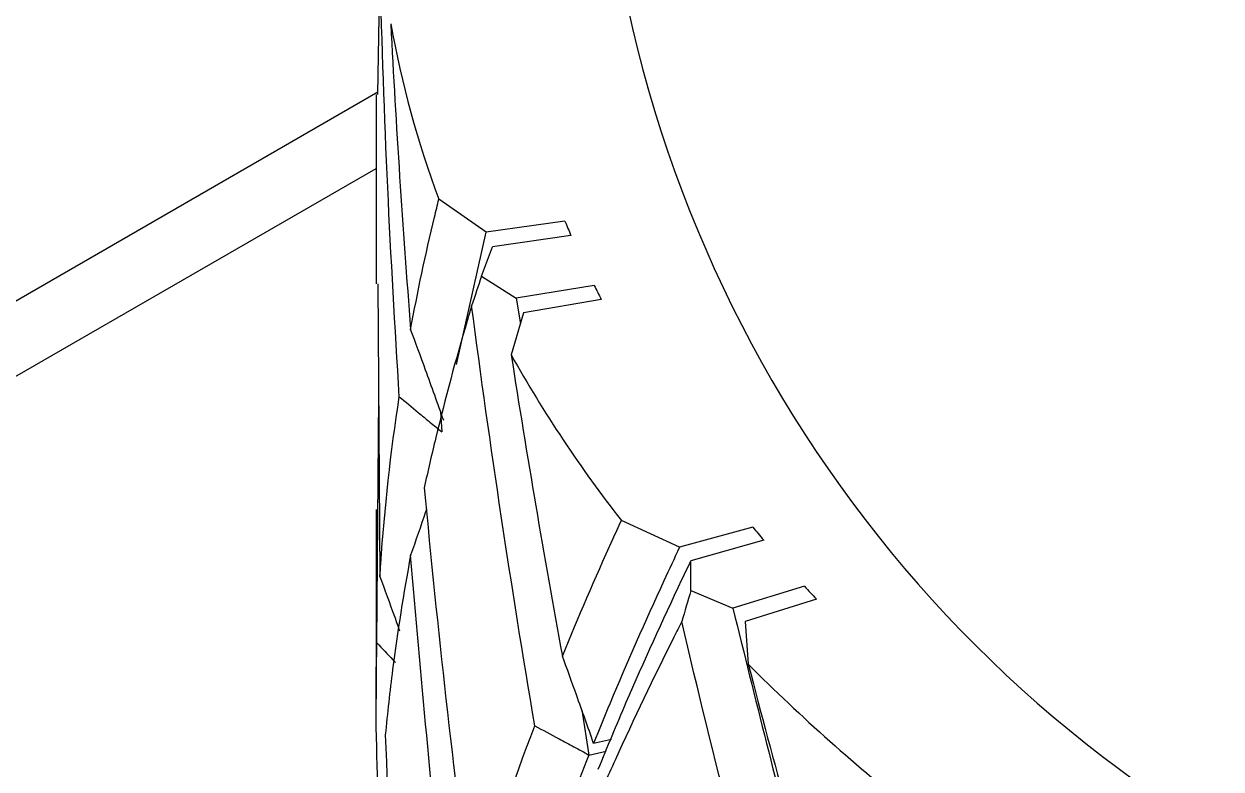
# Model space of a CAD drawing. Extents: x 0 to 10.8, y -11.1 to 0.
# Drawn here: x 4.4711 to 4.5234, y -5.0058 to -4.9732 of the extents above; entities that cross this region are included whole.
import ezdxf

# ---------------------------------------------------------------- set-up
doc = ezdxf.new("R2010")
doc.units = 0
doc.header["$LTSCALE"] = 0.5
doc.header["$MEASUREMENT"] = 0
for name, color, linetype in [('Dimension', 10, 'CONTINUOUS'), ('Housing', 150, 'CONTINUOUS'), ('Mounting', 4, 'CONTINUOUS')]:
    doc.layers.add(name, color=color, linetype=linetype)

msp = doc.modelspace()

# ---------------------------------------------------------------- linework, layer by layer
at = {"layer": 'Dimension', "transparency": 16777216}
msp.add_open_spline([(4.295788687800496, -4.453301352101676), (5.645067267058266, -4.366282299263275), (6.244345846315582, -5.578301352101789), (6.843624425573125, -6.790320404940189), (8.192903004830669, -6.703301352101676)], degree=3, dxfattribs=at)
at = {"layer": 'Housing', "transparency": 16777216}
for p, q in [((4.486553167819466, -4.976178544587867), (4.128776479165936, -5.182667639551823)), ((4.129202916733902, -5.185706834560449), (4.486474867769402, -4.979509046485362))]:
    msp.add_line(p, q, dxfattribs=at)
at = {"layer": 'Mounting', "lineweight": 25, "transparency": 16777216}
for p, q in [((4.486551396983714, -4.976282647940252), (4.486642749094244, -4.970912267420999)), ((4.486474867769175, -4.976283277343384), (4.486474867769175, -4.984552848375188)), ((4.491284854536389, -4.982295294568701), (4.489215933418564, -4.980853013025069)), ((4.4947241776797, -4.981818391398292), (4.491284846990538, -4.98229527622226)), ((4.489980831508092, -4.988079726985518), (4.491284854288097, -4.982295296034636)), ((4.494987915516049, -4.982439383512826), (4.491556524658108, -4.982934962228967)), ((4.491079029635785, -4.984213386687145), (4.491556525760643, -4.982934966509958)), ((4.486551396329105, -4.98455221896171), (4.486642751332511, -4.997325878771051)), ((4.491079029635785, -4.984213386687145), (4.492599819168845, -4.985182707804427)), ((4.49600072384078, -4.98462144569902), (4.492599821921885, -4.985182711830134)), ((4.492599819672478, -4.985182711443599), (4.492776945490732, -4.986297051977658)), ((4.496310173398797, -4.985235366951827), (4.492918583443497, -4.985815114778575)), ((4.492918577262117, -4.985815096194642), (4.492376026730653, -4.987661330010894)), ((4.4865097625202, -5.000248463733612), (4.486586704663296, -4.989489186098183)), ((4.489291911294004, -4.990150665826548), (4.489339982031197, -4.991023436553405)), ((4.486474867769175, -4.994425818328011), (4.486474867769175, -5.002695446471364)), ((4.499733807153007, -4.996064424504141), (4.497190655426721, -4.994901982249075)), ((4.502926214900071, -4.99518513851865), (4.499733793164523, -4.996064407464303)), ((4.503407841378475, -4.995760905367547), (4.5002299186242, -4.99665750672176)), ((4.500223285753236, -4.99796530061343), (4.500229921244681, -4.996657510776913)), ((4.500223285753236, -4.99796530061343), (4.502059946139298, -4.998730912381404)), ((4.505184392858155, -4.997773722077852), (4.502059950281819, -4.998730915988745)), ((4.505708185557978, -4.998337086037111), (4.502599507687819, -4.999311240107033)), ((4.502599494948754, -4.999311222671167), (4.502733726422321, -5.001182231402822)), ((4.495460084946444, -5.003177318705525), (4.495773779975934, -5.005150848541632)), ((4.496758997889856, -5.004468708147783), (4.495976980357455, -5.00464200322989)), ((4.495773810304399, -5.005150830440812), (4.496529234805166, -5.004985782324411))]:
    msp.add_line(p, q, dxfattribs=at)
for centre, radius, start, end in [((4.552345824888562, -4.960671211454496), 0.05612230641478438, 185.4246401014874, 245.8955008561301), ((4.530349359694128, -4.965449203032904), 0.04392307022190279, 190.1541492756836, 200.5301212156881), ((4.537201483376748, -4.9641446109909), 0.04600743432498333, 202.5910144205864, 203.43123694149), ((4.53962540130351, -4.96301719606879), 0.0486811676711414, 206.3459942296117, 207.1551626304776), ((4.542581365464002, -4.959498643844142), 0.05756485822276833, 209.2902473567671, 217.953120123143), ((4.55176844529683, -4.954818146746959), 0.06336448133470898, 219.5729567515222, 220.251715243444), ((4.555386331958744, -4.95162320086672), 0.06819168055940018, 222.5922515429404, 223.2385872911518), ((4.560849973291852, -4.943173506155802), 0.08211279023618029, 224.9469491811441, 231.7823725915435)]:
    msp.add_arc(centre, radius, start, end, dxfattribs=at)
for points, knots in [([(4.487486259584784, -4.989486793710228), (4.487304037701506, -4.986441795068288), (4.486933798832979, -4.980254959379295), (4.486740772555549, -4.974058817634443), (4.486642748760914, -4.970912254728773)], [0, 0, 0, 0, 0.4921738340985224, 0.9999999999999999, 0.9999999999999999, 0.9999999999999999, 0.9999999999999999]), ([(4.48798304269576, -4.986544860671245), (4.488285339006097, -4.984913332106771), (4.488633227127593, -4.983276278857431), (4.48908832144707, -4.981372973846874), (4.48915156923681, -4.981113050279703), (4.489215933038395, -4.980853014561092)], [0.001208963695116869, 0.001208963695116869, 0.001208963695116869, 0.001208963695116869, 0.001503074287481282, 0.001503074287481282, 0.001549572798624519, 0.001549572798624519, 0.001549572798624519, 0.001549572798624519]), ([(4.490648953798427, -4.985514275145704), (4.49058322557039, -4.985731824248774), (4.490518259464807, -4.98594925934907), (4.489948975013476, -4.98787640110055), (4.489491059338889, -4.989579300423259), (4.488904448913445, -4.992007817536603), (4.488736812280649, -4.992737395459642), (4.488578043475627, -4.993466176944082)], [0.005083892301324371, 0.005083892301324371, 0.005083892301324371, 0.005083892301324371, 0.005122606385453742, 0.005122606385453742, 0.005427180575689143, 0.005427180575689143, 0.005558214953685099, 0.005558214953685099, 0.005558214953685099, 0.005558214953685099]), ([(4.489427913552845, -4.990532383957031), (4.489297382851873, -4.990163644650067), (4.489166094075699, -4.989795151752844), (4.489034044353502, -4.989426909566077), (4.488901994629941, -4.989058667374081), (4.488769183598833, -4.988690674884538), (4.488635608423465, -4.988322936434031), (4.488420081242111, -4.987729580433268), (4.488202564110452, -4.98713688208295), (4.487983042695305, -4.986544860672836)], [0, 0, 0, 0, 3.692449215761769e-05, 3.692449215761769e-05, 3.692449215761769e-05, 7.384898518655857e-05, 7.384898518655857e-05, 7.384898518655857e-05, 0.0001334277934832237, 0.0001334277934832237, 0.0001334277934832237, 0.0001334277934832237]), ([(4.486642749764542, -4.997325875617832), (4.486653677379536, -4.997150955571158), (4.486665138253557, -4.99697601710011), (4.486843865596029, -4.994368898551159), (4.487113705655247, -4.991932754119205), (4.487486299972716, -4.989486823251127)], [0.001726681020851289, 0.001726681020851289, 0.001726681020851289, 0.001726681020851289, 0.001758512829247781, 0.001758512829247781, 0.002201016585362804, 0.002201016585362804, 0.002201016585362804, 0.002201016585362804]), ([(4.487486299972488, -4.989486823251696), (4.487761121025869, -4.989717223278433), (4.488036884446501, -4.98994724921323), (4.488313586100503, -4.990176897029244), (4.488483940988772, -4.990318282624344), (4.488654651976049, -4.990459525289339), (4.488825718089174, -4.990600624087449), (4.488996785647942, -4.990741724078077), (4.489168208700448, -4.990882680497577), (4.489339986265804, -4.991023492411614)], [0, 0, 0, 0, 3.692454476569197e-05, 3.692454476569197e-05, 3.692454476569197e-05, 5.965757049893183e-05, 5.965757049893183e-05, 5.965757049893183e-05, 8.239078838353378e-05, 8.239078838353378e-05, 8.239078838353378e-05, 8.239078838353378e-05]), ([(4.488681378147703, -4.994385116920967), (4.488666116363675, -4.994429984029068), (4.488650844575886, -4.994474849652306), (4.488635562780246, -4.994519713784996), (4.488420052096444, -4.995152407754915), (4.488202550224514, -4.995784807761197), (4.487983045920373, -4.996416897604945)], [6.962477545138982e-05, 6.962477545138982e-05, 6.962477545138982e-05, 6.962477545138982e-05, 7.384898531216663e-05, 7.384898531216663e-05, 7.384898531216663e-05, 0.0001334208711571297, 0.0001334208711571297, 0.0001334208711571297, 0.0001334208711571297]), ([(4.494611262356557, -5.000825141676444), (4.495303815651141, -4.999133250230614), (4.496039906035776, -4.997430426169785), (4.496941395150998, -4.995444809938988), (4.497065506548324, -4.99517351828132), (4.497190654687529, -4.994901983853026)], [0.001208963695116868, 0.001208963695116868, 0.001208963695116868, 0.001208963695116868, 0.001503074287481287, 0.001503074287481287, 0.001549572798624525, 0.001549572798624525, 0.001549572798624525, 0.001549572798624525]), ([(4.499733806619361, -4.996064426017824), (4.499502215896655, -4.996554021235227), (4.499273829438607, -4.997042763495983), (4.498219809190232, -4.999327354022796), (4.497435438901675, -5.001111055956756), (4.496451960364539, -5.00347045773799), (4.496211974061907, -5.004056880695998), (4.495977003947246, -5.004642071190915)], [0.001172730824359649, 0.001172730824359649, 0.001172730824359649, 0.001172730824359649, 0.001255462206260106, 0.001255462206260106, 0.001560036396495508, 0.001560036396495508, 0.001661073516207041, 0.001661073516207041, 0.001661073516207041, 0.001661073516207041]), ([(4.487983045920373, -4.996416897605059), (4.487673564416127, -4.99808680762419), (4.487411111521396, -4.999754199171832), (4.487073613324355, -5.002371205245709), (4.486966485674202, -5.003322041289152), (4.48687502735288, -5.004271977515941)], [0.004433607830142828, 0.004433607830142828, 0.004433607830142828, 0.004433607830142828, 0.004734635524149218, 0.004734635524149218, 0.004906805992855915, 0.004906805992855915, 0.004906805992855915, 0.004906805992855915]), ([(4.489793790953172, -5.014910439200378), (4.489687763646998, -5.013993183136222), (4.488976708981454, -5.007841756423943), (4.488439852956617, -5.001669118476968), (4.487983049002196, -4.996416899459405)], [0, 0, 0, 0, 0.1491127354769811, 1, 1, 1, 1]), ([(4.496182654657787, -5.005765749412831), (4.496576586482206, -5.004795576371919), (4.496983999444865, -5.003822649820393), (4.498170516827031, -5.001070296739783), (4.498980613900585, -4.999283996008046), (4.499965008849586, -4.997209992274577), (4.500096957089681, -4.996933891376386), (4.500229920440233, -4.996657512448962)], [0.005047594040414501, 0.005047594040414501, 0.005047594040414501, 0.005047594040414501, 0.005214926679320327, 0.005214926679320327, 0.005519500869555729, 0.005519500869555729, 0.00556622287063773, 0.00556622287063773, 0.00556622287063773, 0.00556622287063773]), ([(4.487514647104035, -4.999737528862283), (4.487444055823744, -4.999539440248043), (4.487157218873108, -4.998734537236089), (4.486863889817187, -4.997931376510508), (4.486642749764542, -4.997325875618174)], [0, 0, 0, 0, 0.2461024636014401, 1, 1, 1, 1]), ([(4.502059949636987, -4.998730916186275), (4.50303640266543, -5.002673596463069), (4.50465054715778, -5.009191120059199), (4.506445806553529, -5.015646875398545), (4.507155050117262, -5.018197316261819)], [0, 0, 0, 0, 0.6049353283685454, 1, 1, 1, 1]), ([(4.499826568325261, -4.999316360282592), (4.499711275805566, -4.999544892888991), (4.499596685461711, -4.999773222645672), (4.49858685627396, -5.001796177722838), (4.497734391766699, -5.003578584865636), (4.49657879108895, -5.006112811305741), (4.496239374160496, -5.006873154898074), (4.495908237112417, -5.007631661608059)], [0.005083892301324363, 0.005083892301324363, 0.005083892301324363, 0.005083892301324363, 0.005122606385453729, 0.005122606385453729, 0.00542718057568913, 0.00542718057568913, 0.005558214953685094, 0.005558214953685094, 0.005558214953685094, 0.005558214953685094]), ([(4.486642751894806, -5.008066133204693), (4.486617165744747, -5.007656562560612), (4.486594505474841, -5.007247134289457), (4.486468781441317, -5.004639542878294), (4.486447153378549, -5.002444513465093), (4.486509763804861, -5.000248467589472)], [0.002378381747722563, 0.002378381747722563, 0.002378381747722563, 0.002378381747722563, 0.002452851256914866, 0.002452851256914866, 0.002852802666629419, 0.002852802666629419, 0.002852802666629419, 0.002852802666629419]), ([(4.48650976176873, -5.00024846542965), (4.486741357727396, -5.000494185956086), (4.486973958595627, -5.000739591781723), (4.487207560989191, -5.000984678631937), (4.487245563292618, -5.001024549220347), (4.487283592121003, -5.00106441138837), (4.487321647459339, -5.001104265117704)], [0, 0, 0, 0, 3.692454477463288e-05, 3.692454477463288e-05, 3.692454477463288e-05, 4.293139474705798e-05, 4.293139474705798e-05, 4.293139474705798e-05, 4.293139474705798e-05]), ([(4.495976979754687, -5.004642131441926), (4.495853599835755, -5.004288798259267), (4.495729503370512, -5.003935800959482), (4.495604687646164, -5.003583144182187), (4.495479871919997, -5.003230487399833), (4.495354336592754, -5.002878170174711), (4.495228078983018, -5.002526197178042), (4.495024358892579, -5.001958279166274), (4.494818757866142, -5.001391253672523), (4.494611262355875, -5.000825141678092)], [0, 0, 0, 0, 3.692449215762077e-05, 3.692449215762077e-05, 3.692449215762077e-05, 7.384898518656184e-05, 7.384898518656184e-05, 7.384898518656184e-05, 0.0001334277934832237, 0.0001334277934832237, 0.0001334277934832237, 0.0001334277934832237]), ([(4.490648954051494, -5.011927893986638), (4.490702994881758, -5.011749031954594), (4.490757552068999, -5.011570087812345), (4.491578212527656, -5.008902331025297), (4.492443594923088, -5.006397306535575), (4.493407176105165, -5.003870302706673)], [0.001726681020851293, 0.001726681020851293, 0.001726681020851293, 0.001726681020851293, 0.001758512829247844, 0.001758512829247844, 0.002201016585362862, 0.002201016585362862, 0.002201016585362862, 0.002201016585362862]), ([(4.493407176104938, -5.003870302707242), (4.493758970417275, -5.004062682606332), (4.494111551928881, -5.004254583471436), (4.494464915145045, -5.004446001859776), (4.494682467697658, -5.004563851022112), (4.494900317149586, -5.004681517633458), (4.49511846221003, -5.004799000894309), (4.495336609114474, -5.004916485148158), (4.495555052094005, -5.005033786296678), (4.495773789852137, -5.005150903543665)], [0, 0, 0, 0, 3.6924544765692e-05, 3.6924544765692e-05, 3.6924544765692e-05, 5.965757049893064e-05, 5.965757049893064e-05, 5.965757049893064e-05, 8.239078838353152e-05, 8.239078838353152e-05, 8.239078838353152e-05, 8.239078838353152e-05]), ([(4.495773838337527, -5.005150896945452), (4.494674123582854, -5.007920722021311), (4.493687187915384, -5.010663310100597), (4.492553745462601, -5.014201851596795), (4.49230268376914, -5.015016032893584), (4.492061978106904, -5.015828606380296)], [0.001690375394320819, 0.001690375394320819, 0.001690375394320819, 0.001690375394320819, 0.002169184776966312, 0.002169184776966312, 0.002312689258086296, 0.002312689258086296, 0.002312689258086296, 0.002312689258086296])]:
    msp.add_open_spline(points, degree=3, knots=knots, dxfattribs=at)
for points in [[(4.487114256337009, -4.973192714833317), (4.487342852170968, -4.977647697720329), (4.487632599040353, -4.982099059391999), (4.487983061056184, -4.986544869841509)], [(4.491079027529167, -4.984213392294976), (4.49093655336992, -4.984647102512554), (4.49079319566431, -4.985080731623214), (4.490648953798427, -4.985514275145704)], [(4.493407174657705, -5.003870287855818), (4.492374892472981, -4.99777267837527), (4.491454594994366, -4.99165234497616), (4.490648953880736, -4.985514275051173)], [(4.492376026938018, -4.987661329718605), (4.493062981166531, -4.992060762535857), (4.493808445977265, -4.996449313619621), (4.494611299908684, -5.000825147454179)], [(4.48857806892147, -4.993466163989638), (4.489152379424922, -4.999634415056391), (4.489843345648296, -5.005790022543636), (4.490648961817669, -5.011927896573468)], [(4.500223286152959, -4.997965306324829), (4.500091862088993, -4.998415637159724), (4.499959623001814, -4.998865989948911), (4.499826568325261, -4.999316360282592)], [(4.504378935774866, -5.017228800243402), (4.502758656611377, -5.011292135939925), (4.501239730940597, -5.005319803340853), (4.499826568261597, -4.999316360186924)], [(4.502733726583756, -5.00118223108808), (4.503849015980222, -5.005472312082247), (4.505017618277179, -5.00974472641019), (4.506237775453883, -5.013997813270009)], [(4.48687502400071, -5.00427196990978), (4.487126408583663, -5.010465206508627), (4.487496099363398, -5.016652908240644), (4.487983023179822, -5.022829892064863)]]:
    msp.add_open_spline(points, degree=3, dxfattribs=at)

doc.saveas('drawing.dxf')
